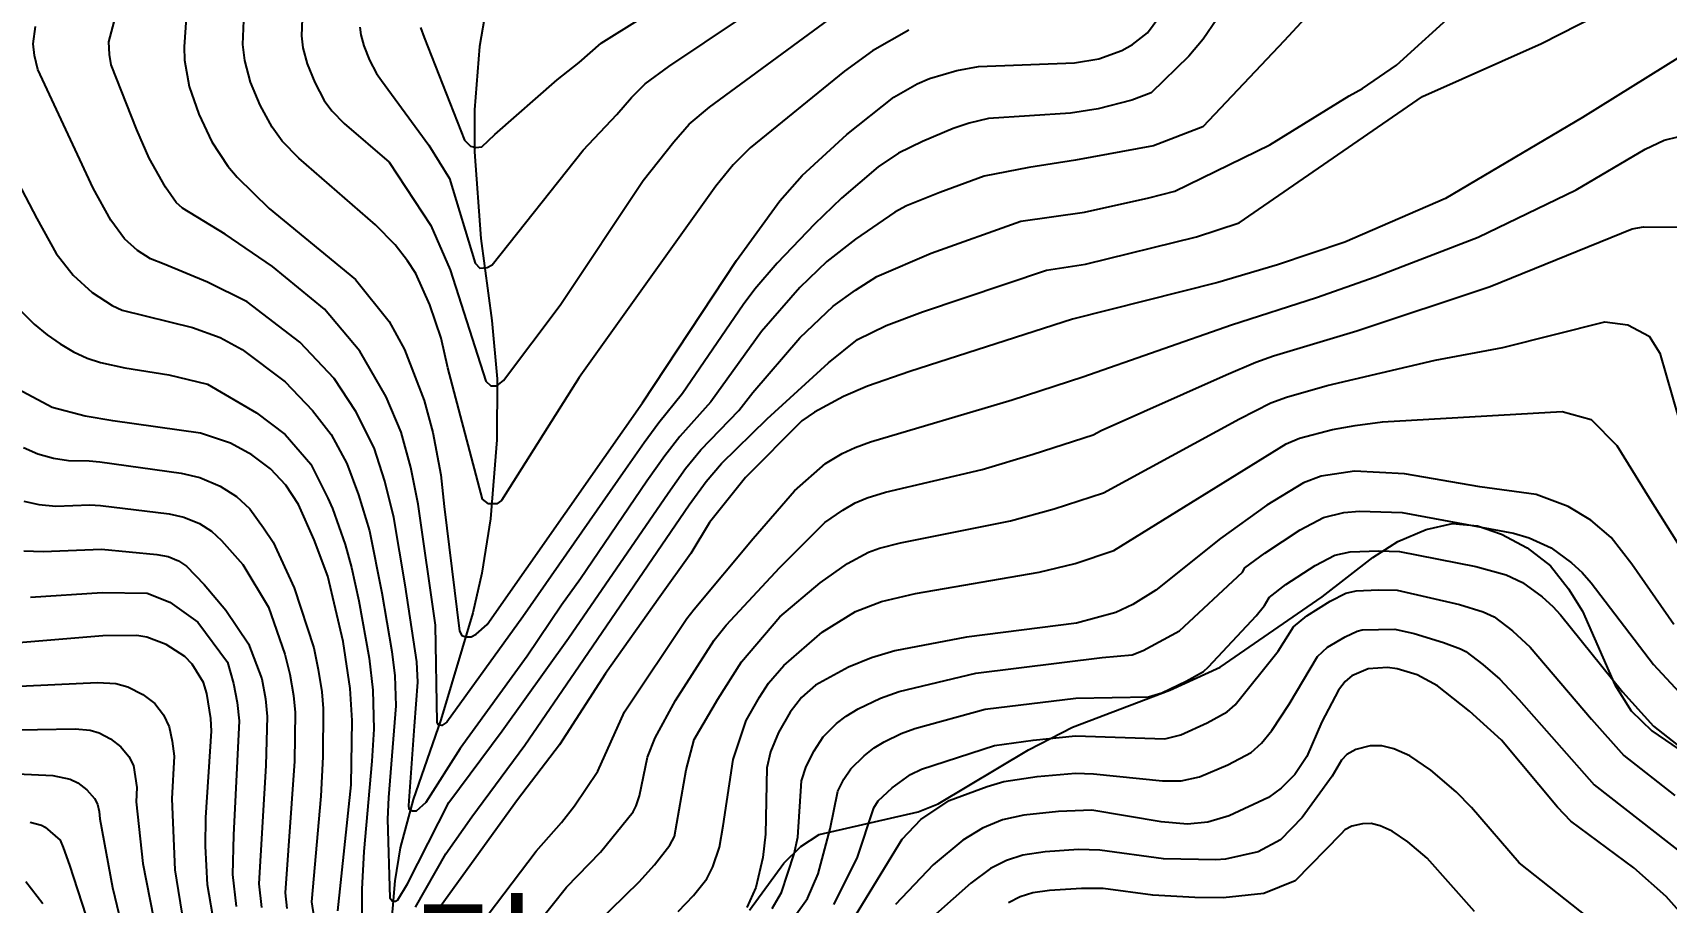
# Model space of a CAD drawing. Extents: x 197794 to 200030, y 561152 to 563931.
# Drawn here: x 198000.5 to 198262.5, y 562655 to 562794.6 of the extents above; entities that cross this region are included whole.
import ezdxf

# ---------------------------------------------------------------- set-up
doc = ezdxf.new("R2010")
doc.units = 0
for name, color, linetype in [('E0022112', 5, 'CONTINUOUS'), ('F0017111', 30, 'CONTINUOUS'), ('F0017114', 7, 'CONTINUOUS'), ('G0037213', 32, 'CONTINUOUS'), ('H0049215', 7, 'CONTINUOUS')]:
    doc.layers.add(name, color=color, linetype=linetype)
doc.styles.add('NGSW', font='romans.shx', dxfattribs={"bigfont": 'ngsw.shx'})

msp = doc.modelspace()

# ---------------------------------------------------------------- linework, layer by layer
at = {"layer": 'E0022112', "flags": 128}
msp.add_lwpolyline([(198073.19, 562798.31), (198072.14, 562792.39), (198071.36, 562782.24), (198071.38, 562775.48), (198072.37, 562761.58), (198074.11, 562748.45), (198074.97, 562739.05), (198074.95, 562729.27), (198073.92, 562716.57), (198072.52, 562707.9), (198071.08, 562701.49), (198065.97, 562684.35), (198061.54, 562671.53), (198059.45, 562663.78), (198058.59, 562658.51), (198057.84, 562649.61)], dxfattribs=at)
at = {"layer": 'F0017111'}
for points, elevation in [([(198141.03, 562795.01), (198135.22, 562791.7), (198130.7, 562788.44), (198115.6, 562776.17), (198112.86, 562773.44), (198110.09, 562769.98), (198088.14, 562739.29), (198075.69, 562719.55), (198074.95, 562719.02), (198073.58, 562719.02), (198072.62, 562719.76), (198067.06, 562740.82), (198066, 562745.59), (198064.19, 562750.93), (198061.92, 562756), (198060.59, 562758.03), (198058.61, 562760.56), (198055.49, 562763.79), (198043.15, 562774.49), (198040.49, 562777.2), (198038.88, 562779.47), (198036.96, 562782.98), (198035.42, 562786.7), (198034.51, 562790.17), (198034.21, 562792.71), (198034.85, 562808.21)], 445), ([(198044.08, 562806.64), (198043.59, 562794.12), (198043.82, 562792.22), (198044.51, 562789.61), (198045.73, 562786.61), (198047.25, 562783.77), (198048.46, 562782.07), (198050.45, 562780.03), (198057.64, 562773.82), (198064.37, 562763.67), (198067.44, 562756.58), (198073.15, 562738.71), (198074, 562737.97), (198074.95, 562737.97), (198076.01, 562738.82), (198085.11, 562750.87), (198098.43, 562770.88), (198103.32, 562777.11), (198105.8, 562779.94), (198109.07, 562782.69), (198129.96, 562798.03)], 440), ([(198190.46, 562796.79), (198188.25, 562793.61), (198185.93, 562790.85), (198179.91, 562784.99), (198176.8, 562783.79), (198171.42, 562782.41), (198166.95, 562781.71), (198153.83, 562780.84), (198150.69, 562780.09), (198148.13, 562779.23), (198143.23, 562777.18), (198139.39, 562775.31), (198136.11, 562773.09), (198130.23, 562768.05), (198125.92, 562763.87), (198119.89, 562757.63), (198116.34, 562753.44), (198114.44, 562750.94), (198104.72, 562736.73), (198100.91, 562731.98), (198098.57, 562728.78), (198095.59, 562724.54), (198079.1, 562700.88), (198066.9, 562683.96), (198066.13, 562683.4), (198065.57, 562683.54), (198065.36, 562683.89), (198065.11, 562699.54), (198062.33, 562718.97), (198061.13, 562724.86), (198059.61, 562730.5), (198057.21, 562736.16), (198052.97, 562743.49), (198047.29, 562750.26), (198038.94, 562757.12), (198031.34, 562762.31), (198024.52, 562766.45), (198023.5, 562767.39), (198021.76, 562769.84), (198019.18, 562774.5), (198017.2, 562779.03), (198013.08, 562789.47), (198012.79, 562791.14), (198012.7, 562793.18), (198015.44, 562803.43)], 455), ([(198062.67, 562795.45), (198063.28, 562793.88), (198069.77, 562777.36), (198070.73, 562776.41), (198071.57, 562776.2), (198072.53, 562776.3), (198074.64, 562778.31), (198084.61, 562787.04), (198088.16, 562789.83), (198091.69, 562792.94), (198109.56, 562804.18)], 430), ([(197995.68, 562775.25), (198001.17, 562764.81), (198004.27, 562759.18), (198006.96, 562755.73), (198010.03, 562752.91), (198013.21, 562750.85), (198014.85, 562750.09), (198026.13, 562747.32), (198030.58, 562745.68), (198034.06, 562743.75), (198041, 562738.6), (198045.38, 562733.97), (198048.34, 562730.12), (198050.87, 562725.46), (198052.76, 562720.46), (198054.53, 562714.65), (198056.51, 562704.72), (198058.08, 562695.31), (198058.59, 562691.37), (198058.72, 562686.59), (198057.54, 562671.85), (198057.4, 562668.37), (198057.78, 562655.77), (198058.2, 562655.21), (198058.69, 562655.21), (198059.04, 562655.42), (198060.58, 562658.01), (198067.26, 562671.07), (198075.77, 562682.55), (198086.45, 562697.44), (198102.4, 562720.74), (198105.2, 562724.65), (198107.64, 562727.65), (198113.77, 562734.01), (198116.01, 562736.88), (198123.54, 562745.67), (198128.91, 562750.74), (198132.49, 562753.28), (198135.92, 562755.51), (198144.62, 562759.26), (198158.98, 562764.38), (198169.23, 562765.81), (198179.55, 562768.11), (198183.71, 562769.17), (198198.93, 562776.63), (198211.68, 562784.47), (198213.78, 562785.65), (198219.24, 562789.43), (198229.13, 562798.43)], 465), ([(198204.62, 562796.97), (198201.23, 562793.34), (198188.18, 562779.54), (198180.25, 562776.48), (198167.74, 562774.16), (198160.28, 562772.97), (198153.09, 562771.6), (198145.98, 562769), (198140.66, 562766.81), (198138.77, 562765.81), (198132.49, 562761.48), (198127.86, 562757.9), (198123.54, 562753.73), (198117.38, 562746.66), (198109.25, 562735.37), (198104.28, 562729.81), (198101.88, 562726.72), (198099, 562722.64), (198088.35, 562706.98), (198085.3, 562702.74), (198079.8, 562694.55), (198069.07, 562679.75), (198063.54, 562671.06), (198062, 562669.66), (198061.43, 562669.66), (198060.87, 562670.01), (198060.8, 562670.57), (198061.71, 562683.33), (198062.26, 562690.36), (198062.11, 562693.66), (198060.25, 562706.01), (198058.43, 562716.81), (198056.95, 562722.66), (198055.24, 562727.98), (198052.32, 562733.85), (198048.85, 562739.12), (198043.36, 562744.93), (198034.91, 562751.44), (198028.51, 562754.59), (198021.56, 562757.45), (198019.4, 562758.31), (198017.27, 562759.68), (198015.23, 562761.56), (198013.02, 562764.51), (198010.17, 562769.66), (198008.06, 562774.27), (198001.31, 562788.7), (198000.76, 562790.99), (198000.54, 562792.83), (198000.92, 562795.63)], 460), ([(198061.91, 562654.27), (198066.73, 562662.8), (198070.94, 562668.78), (198079.45, 562680.26), (198088.13, 562692.99), (198105.81, 562718.84), (198108.51, 562722.59), (198111, 562725.49), (198118.3, 562732.65), (198128.16, 562741.65), (198132.79, 562745.37), (198137.41, 562747.61), (198143.2, 562749.8), (198163.12, 562756.52), (198169.38, 562757.48), (198187.16, 562761.86), (198194.02, 562764.11), (198223.43, 562784.41), (198242.53, 562792.92), (198251.44, 562797.44)], 470), ([(198052.98, 562795.54), (198053.13, 562794.27), (198053.59, 562792.53), (198054.51, 562790.24), (198055.62, 562788.07), (198056.43, 562786.94), (198064.05, 562776.6), (198067.33, 562771.2), (198071.46, 562757.66), (198072.2, 562756.82), (198073.37, 562756.92), (198074.21, 562757.35), (198088.81, 562775.75), (198094.21, 562781.48), (198096.55, 562784.25), (198098.75, 562786.44), (198102.55, 562789.2), (198114.04, 562796.88)], 435), ([(198068.36, 562646.25), (198081.27, 562663.24), (198085.32, 562667.86), (198087.42, 562670.53), (198091.12, 562676.1), (198095.44, 562685.62), (198105.44, 562700.59), (198106.59, 562702.1), (198116.03, 562713.43), (198122.69, 562721.08), (198127.65, 562725.5), (198130.33, 562727.06), (198132.41, 562728.05), (198134.9, 562728.96), (198157.6, 562735.7), (198168.93, 562739.37), (198192.78, 562747.75), (198206.41, 562752.12), (198215.83, 562755.44), (198232.37, 562761.82), (198248.06, 562769.39), (198259.13, 562775.93), (198262.22, 562777.39), (198264.38, 562777.91)], 480), ([(198076.94, 562645.9), (198086.1, 562657.45), (198091.55, 562663.1), (198096.79, 562669.57), (198097.29, 562670.52), (198097.8, 562672.12), (198099.1, 562678.32), (198100.31, 562681.42), (198103.6, 562687.45), (198109.81, 562697.13), (198111.74, 562699.51), (198120.33, 562708.81), (198127.53, 562716), (198130.43, 562717.98), (198132.43, 562719.16), (198134.36, 562719.96), (198137.3, 562720.85), (198152.77, 562724.52), (198160.97, 562726.95), (198170.59, 562730.08), (198171.88, 562730.79), (198191.93, 562739.71), (198196.67, 562741.76), (198199.53, 562742.74), (198212.87, 562746.76), (198234.3, 562753.89), (198257.08, 562763.16), (198258.86, 562763.49), (198264.78, 562763.39)], 485), ([(197998.69, 562749.89), (198000.73, 562747.85), (198002.78, 562746.13), (198004.87, 562744.66), (198007.03, 562743.39), (198009.21, 562742.37), (198011.34, 562741.67), (198015.24, 562740.81), (198022.34, 562739.71), (198028.52, 562738.22), (198036.37, 562733.59), (198041, 562730.12), (198045.12, 562725.36), (198047.84, 562719.92), (198048.58, 562718.26), (198050.63, 562712.49), (198051.63, 562708.8), (198052.78, 562703.43), (198054.45, 562694.22), (198055.07, 562689.08), (198055.18, 562682.83), (198054.91, 562677.71), (198053.58, 562663.19), (198053.26, 562657.14), (198053.33, 562649.36)], 470), ([(198090.92, 562651.66), (198097.79, 562658.34), (198100.25, 562661.08), (198102.7, 562664.19), (198103.45, 562665.62), (198105.3, 562676.32), (198106.6, 562681.18), (198110.37, 562687.63), (198114.17, 562693.66), (198120.33, 562700.86), (198126.78, 562706.33), (198131.19, 562709.45), (198134.54, 562711.25), (198136.31, 562711.88), (198139.71, 562712.74), (198157.34, 562716.28), (198164.33, 562718.2), (198172.26, 562720.78), (198194.05, 562732.67), (198199.11, 562735.19), (198201.61, 562736.13), (198208.13, 562737.99), (198225.44, 562742.08), (198236.32, 562744.12), (198252.65, 562748.2), (198256.39, 562747.75), (198259.79, 562745.93), (198261.49, 562743.21), (198265.57, 562729.05)], 490), ([(198104.02, 562653.58), (198106.47, 562656.14), (198108.61, 562658.81), (198109.6, 562660.71), (198110.63, 562663.91), (198111.24, 562667.33), (198112.86, 562677.99), (198114.92, 562684.2), (198117.06, 562687.96), (198118.54, 562690.2), (198120.97, 562693.04), (198127.1, 562698.39), (198132.48, 562701.72), (198136.65, 562703.34), (198142.12, 562704.63), (198161.92, 562708.04), (198167.7, 562709.45), (198173.92, 562711.49), (198201.54, 562728.62), (198203.69, 562729.52), (198208.99, 562730.92), (198212.6, 562731.57), (198217.03, 562732.14), (198245.85, 562733.81), (198250.49, 562732.56), (198254.58, 562728.37), (198259.79, 562719.98), (198264.35, 562712.75)], 495), ([(197998.99, 562728.07), (198001.3, 562727.05), (198003.84, 562726.34), (198006.21, 562725.95), (198009.54, 562725.92), (198011.24, 562725.72), (198024.3, 562723.9), (198027.28, 562723.22), (198030.57, 562721.83), (198033.15, 562720.17), (198035.33, 562718.21), (198037.53, 562715.17), (198039.08, 562712.85), (198042.42, 562705.52), (198045.6, 562695.87), (198046.29, 562692.39), (198046.87, 562688.8), (198047.07, 562686.14), (198047.05, 562678.37), (198046.71, 562672.1), (198045.2, 562655.11), (198045.6, 562652.72)], 480), ([(197999.04, 562719.43), (198001.45, 562718.9), (198004.19, 562718.64), (198009.63, 562718.85), (198011.37, 562718.74), (198022.35, 562717.38), (198024.75, 562716.88), (198027.22, 562715.83), (198029.16, 562714.6), (198030.79, 562713.12), (198034.19, 562709.25), (198038.3, 562702.44), (198040.95, 562694.85), (198041.75, 562691.66), (198042.34, 562688.24), (198042.58, 562685.49), (198042.46, 562677.68), (198040.99, 562656.57), (198041.27, 562654.03)], 485), ([(198119.11, 562654.07), (198120.61, 562656.64), (198122.63, 562662.84), (198123.24, 562665.52), (198123.83, 562674.56), (198124.57, 562676.83), (198125.84, 562679.37), (198127.31, 562681.6), (198129.4, 562683.74), (198130.95, 562684.92), (198132.89, 562686.08), (198136.5, 562687.83), (198139.46, 562688.89), (198151.8, 562691.81), (198172.04, 562694.34), (198176.84, 562694.79), (198178.61, 562695.45), (198184.45, 562698.61), (198194.54, 562708.06), (198194.92, 562708.71), (198198.12, 562711.08), (198203.82, 562714.85), (198207.56, 562716.82), (198210.82, 562717.59), (198213.3, 562717.8), (198220.15, 562717.6), (198238.02, 562714.31), (198240.54, 562713.57), (198244.05, 562711.92), (198247.33, 562709.54), (198249.02, 562707.98), (198250.47, 562706.32), (198260.48, 562693.23), (198265.28, 562688.02)], 505), ([(197999.05, 562711.46), (198002.17, 562711.33), (198011.5, 562711.75), (198020.4, 562710.87), (198022.22, 562710.54), (198023.87, 562709.84), (198025.16, 562709.02), (198028.01, 562706.04), (198031.49, 562701.92), (198035.09, 562696.52), (198037.22, 562690.92), (198037.81, 562687.68), (198038.09, 562684.84), (198037.87, 562676.99), (198036.77, 562658.02), (198037.21, 562654.21)], 490), ([(198119.19, 562647.87), (198124.79, 562655.67), (198126.5, 562659.62), (198128.42, 562666.85), (198129.66, 562672.89), (198130.61, 562674.8), (198131.72, 562676.47), (198133.88, 562678.57), (198135.49, 562679.82), (198137.09, 562680.82), (198139.79, 562682.13), (198142.01, 562682.93), (198153.29, 562686.02), (198167.83, 562687.81), (198179.47, 562688.03), (198181.63, 562688.69), (198185.5, 562690.55), (198188.27, 562692.11), (198189.12, 562692.85), (198196.76, 562701.02), (198198.06, 562702.68), (198198.81, 562703.98), (198201.48, 562706.04), (198206.22, 562709.12), (198209.35, 562710.74), (198211.8, 562711.32), (198216.42, 562711.48), (198219.75, 562711.36), (198231.97, 562708.93), (198236.86, 562707.62), (198239.49, 562706.39), (198242.6, 562704.09), (198244.35, 562702.54), (198245.59, 562701.17), (198255.51, 562688.84), (198260.5, 562683.31), (198267.23, 562678.01)], 510), ([(198000.15, 562704.02), (198011.63, 562704.77), (198018.87, 562704.64), (198022.47, 562703.22), (198026.97, 562700.01), (198031.73, 562693.58), (198032.68, 562690.18), (198033.28, 562687.12), (198033.6, 562684.19), (198032.67, 562665.84), (198032.56, 562659.48), (198033.14, 562654.39)], 495), ([(198128.97, 562654.71), (198132.73, 562662.14), (198135.39, 562670.22), (198136.13, 562671.34), (198138.35, 562673.4), (198141.28, 562675.56), (198143.08, 562676.43), (198154.78, 562680.23), (198160.99, 562681.09), (198167.78, 562681.78), (198182.09, 562681.28), (198184.65, 562681.94), (198188.86, 562683.84), (198192.09, 562685.61), (198193.36, 562686.72), (198200.28, 562695.33), (198202.71, 562699.24), (198204.85, 562701.01), (198208.61, 562703.39), (198211.14, 562704.66), (198212.77, 562705.04), (198216.36, 562705.2), (198219.36, 562705.12), (198229.38, 562702.84), (198233.18, 562701.67), (198234.94, 562700.85), (198237.86, 562698.64), (198240.72, 562696.02), (198250.53, 562684.46), (198255.72, 562678.6), (198263.93, 562672.19)], 515), ([(198132.47, 562652.92), (198139.96, 562665.15), (198142.97, 562668.36), (198147.48, 562671.36), (198153.61, 562673.61), (198156.27, 562674.44), (198161.62, 562675.21), (198167.74, 562675.75), (198170.63, 562675.67), (198181.74, 562674.54), (198184.72, 562674.52), (198187.67, 562675.19), (198192.21, 562677.12), (198195.92, 562679.11), (198197.61, 562680.59), (198199.27, 562682.63), (198202.03, 562686.85), (198206.6, 562694.51), (198208.21, 562695.97), (198211.01, 562697.67), (198212.93, 562698.58), (198213.75, 562698.77), (198218.97, 562698.88), (198222.1, 562698.19), (198226.79, 562696.75), (198229.5, 562695.73), (198230.38, 562695.32), (198233.13, 562693.2), (198235.85, 562690.87), (198238.9, 562687.6), (198250.94, 562673.89), (198267.75, 562660.8)], 520), ([(197996.04, 562689.62), (198010.88, 562690.35), (198013.84, 562690.19), (198015.73, 562689.63), (198018.17, 562688.38), (198020.05, 562686.94), (198021.45, 562685.11), (198022.39, 562683.23), (198022.88, 562680.92), (198023.16, 562678.5), (198022.8, 562671.65), (198023.3, 562660.24), (198024.65, 562651.62)], 505), ([(197995.14, 562682.68), (198007.29, 562682.87), (198009.7, 562682.65), (198011.12, 562682.23), (198012.94, 562681.29), (198014.62, 562680), (198015.93, 562678.42), (198016.63, 562677.01), (198017.21, 562673.46), (198017.09, 562671.17), (198018.17, 562661.27), (198019.84, 562652.56)], 510), ([(198249.96, 562652.66), (198238.96, 562661.39), (198231.28, 562670.28), (198228.85, 562672.75), (198224.74, 562676.24), (198221.39, 562678.57), (198218.81, 562679.68), (198216.89, 562680.16), (198215.03, 562680.14), (198212.75, 562679.59), (198211.28, 562678.79), (198210.42, 562677.87), (198208.91, 562675.28), (198204.12, 562668.63), (198200.63, 562665.08), (198197.07, 562663.16), (198191.85, 562661.97), (198190.28, 562661.84), (198181.9, 562662), (198171.65, 562663.41), (198168.22, 562663.5), (198162.92, 562663.15), (198159.34, 562662.6), (198156.67, 562661.77), (198154.12, 562660.48), (198150.97, 562658.12), (198142.94, 562651.02)], 530), ([(197977.36, 562676.61), (198003.7, 562675.39), (198006.5, 562674.83), (198007.72, 562674.2), (198009.18, 562673.07), (198010.41, 562671.73), (198010.88, 562670.79), (198011.12, 562669.64), (198011.26, 562668.43), (198013.29, 562657.43), (198015.44, 562648.53)], 515), ([(198000.1, 562667.91), (198001.89, 562667.43), (198002.49, 562667.12), (198004.89, 562665.04), (198005.36, 562663.83), (198006.38, 562661.01), (198011.01, 562646.83)], 520), ([(198231.75, 562653.59), (198224.16, 562662.12), (198221.08, 562664.74), (198218.57, 562666.48), (198216.63, 562667.31), (198215.19, 562667.67), (198213.8, 562667.66), (198212.09, 562667.25), (198210.99, 562666.65), (198210.34, 562665.96), (198203.02, 562658.51), (198197.96, 562656.46), (198191.45, 562655.77), (198186.9, 562655.83), (198180.17, 562656.21), (198172.2, 562657.25), (198168.74, 562657.28), (198163.6, 562656.96), (198160.91, 562656.55), (198158.91, 562655.92), (198156.99, 562654.96)], 535)]:
    msp.add_lwpolyline(points, dxfattribs=dict(at, elevation=elevation))
at = {"layer": 'F0017114'}
for points, elevation in [([(198025.77, 562807.17), (198024.8, 562792.34), (198024.85, 562790.24), (198025.56, 562785.99), (198027.12, 562781.56), (198029.24, 562777.12), (198031.77, 562773.23), (198033.26, 562771.45), (198038.42, 562766.43), (198052.27, 562755.01), (198057.64, 562748.26), (198060.13, 562743.79), (198063.3, 562735.59), (198064.66, 562730.44), (198065.96, 562723.67), (198066.49, 562718.58), (198068.95, 562698.59), (198069.34, 562697.88), (198069.98, 562697.63), (198070.81, 562697.63), (198071.64, 562698.08), (198073.37, 562699.61), (198092.18, 562726.44), (198098.32, 562735.24), (198113.38, 562758.06), (198120.34, 562767.62), (198123.91, 562771.7), (198131.07, 562778.3), (198138.6, 562784.3), (198142.35, 562786.44), (198144.34, 562787.3), (198148.75, 562788.58), (198152.19, 562789.19), (198167.58, 562789.78), (198171.51, 562790.43), (198175.18, 562791.77), (198176.91, 562792.74), (198179.29, 562794.62), (198181.13, 562797.05)], 450), ([(198264.83, 562790.82), (198249.1, 562781.03), (198227.13, 562767.99), (198210.96, 562760.99), (198200.14, 562757.39), (198190.62, 562754.55), (198167.27, 562748.66), (198141.21, 562740.24), (198134.41, 562737.9), (198130.57, 562736.24), (198125.87, 562733.7), (198123.87, 562732.34), (198114.84, 562723.22), (198109.03, 562716.02), (198106.07, 562711.01), (198101.08, 562704.05), (198092.35, 562691.78), (198084.98, 562680.33), (198078.24, 562671.51), (198063.91, 562651.63)], 475), ([(198049.41, 562653.66), (198051.55, 562673.91), (198051.72, 562684.22), (198051.4, 562689.37), (198050.26, 562696.89), (198047.82, 562707.4), (198045.65, 562713.25), (198043.14, 562718.87), (198041.1, 562721.98), (198038.64, 562724.61), (198035.66, 562726.89), (198032.19, 562728.74), (198027.42, 562730.37), (198013.33, 562732.32), (198008.89, 562733.09), (198003.59, 562734.46), (197998.1, 562737.4)], 475), ([(198263.75, 562699.61), (198257, 562709.34), (198253.68, 562713.6), (198250.45, 562716.37), (198246.78, 562718.55), (198241.66, 562720.48), (198232.62, 562721.74), (198220.54, 562723.83), (198212.51, 562724.27), (198207.19, 562723.45), (198204.35, 562722.36), (198198.48, 562718.79), (198191.03, 562713.44), (198180.63, 562705.12), (198176.95, 562702.86), (198174.22, 562701.54), (198167.91, 562699.87), (198150.3, 562697.6), (198138.76, 562695.43), (198135.05, 562694.29), (198131.36, 562692.78), (198126.04, 562689.91), (198123.8, 562687.91), (198122.01, 562685.56), (198120.1, 562682.32), (198118.84, 562679.22), (198118.27, 562676.64), (198118.02, 562665.96), (198117.59, 562662.21), (198116.48, 562657.4), (198115.03, 562654.22)], 500), ([(198029.63, 562651.32), (198028.51, 562657.84), (198028.19, 562664.03), (198028.24, 562668.68), (198029.15, 562682.53), (198029.08, 562684.55), (198028.43, 562688.57), (198027.86, 562690.33), (198026.09, 562693.27), (198024.88, 562694.49), (198021.91, 562696.45), (198018.79, 562697.61), (198017.17, 562697.86), (198011.76, 562697.79), (197996.95, 562696.56)], 500), ([(198265.07, 562653.1), (198262.52, 562656), (198257.34, 562660.55), (198247.24, 562668.05), (198245.09, 562670.31), (198236.08, 562681.05), (198230.98, 562685.72), (198225.82, 562689.78), (198222.59, 562691.54), (198219.37, 562692.54), (198217.79, 562692.75), (198214.72, 562692.5), (198212.11, 562691.37), (198211.04, 562690.49), (198209.95, 562689.07), (198207.27, 562684.02), (198204.89, 562678.47), (198202.96, 562675.56), (198200.75, 562673.36), (198198.73, 562671.87), (198192.42, 562668.94), (198188.97, 562667.93), (198185.72, 562667.61), (198181.51, 562667.97), (198170.39, 562669.82), (198165.01, 562669.62), (198159.49, 562669.04), (198156.04, 562668.26), (198152.83, 562666.96), (198149.67, 562665.03), (198144.95, 562661.08), (198138.91, 562654.67)], 525), ([(198002.09, 562654.78), (197999.36, 562658.35)], 525)]:
    msp.add_lwpolyline(points, dxfattribs=dict(at, elevation=elevation))
at = {"layer": 'G0037213', "flags": 128}
msp.add_lwpolyline([(198115.47, 562653.78), (198120.95, 562661.34), (198123.7, 562664.02), (198126.62, 562665.93), (198142.51, 562669.59), (198145.72, 562670.87), (198160.2, 562679.5), (198167.29, 562683.18), (198182.9, 562689.12), (198190.99, 562692.8), (198207.31, 562704.09), (198215.47, 562710.37), (198219.49, 562712.95), (198224, 562714.9), (198228.25, 562715.87), (198232.25, 562715.49), (198236.12, 562714.13), (198240.2, 562711.92), (198243.96, 562709.05), (198246.87, 562705.38), (198249.11, 562701.77), (198254.29, 562689.96), (198256.92, 562685.8), (198260.24, 562682.57), (198270.86, 562675.31)], dxfattribs=at)

# ---------------------------------------------------------------- texts
at = {"layer": 'H0049215', "style": 'NGSW'}
msp.add_text('덕              양              구', height=24, dxfattribs=at).set_placement((198060.983, 562630.4))

doc.saveas('drawing.dxf')
